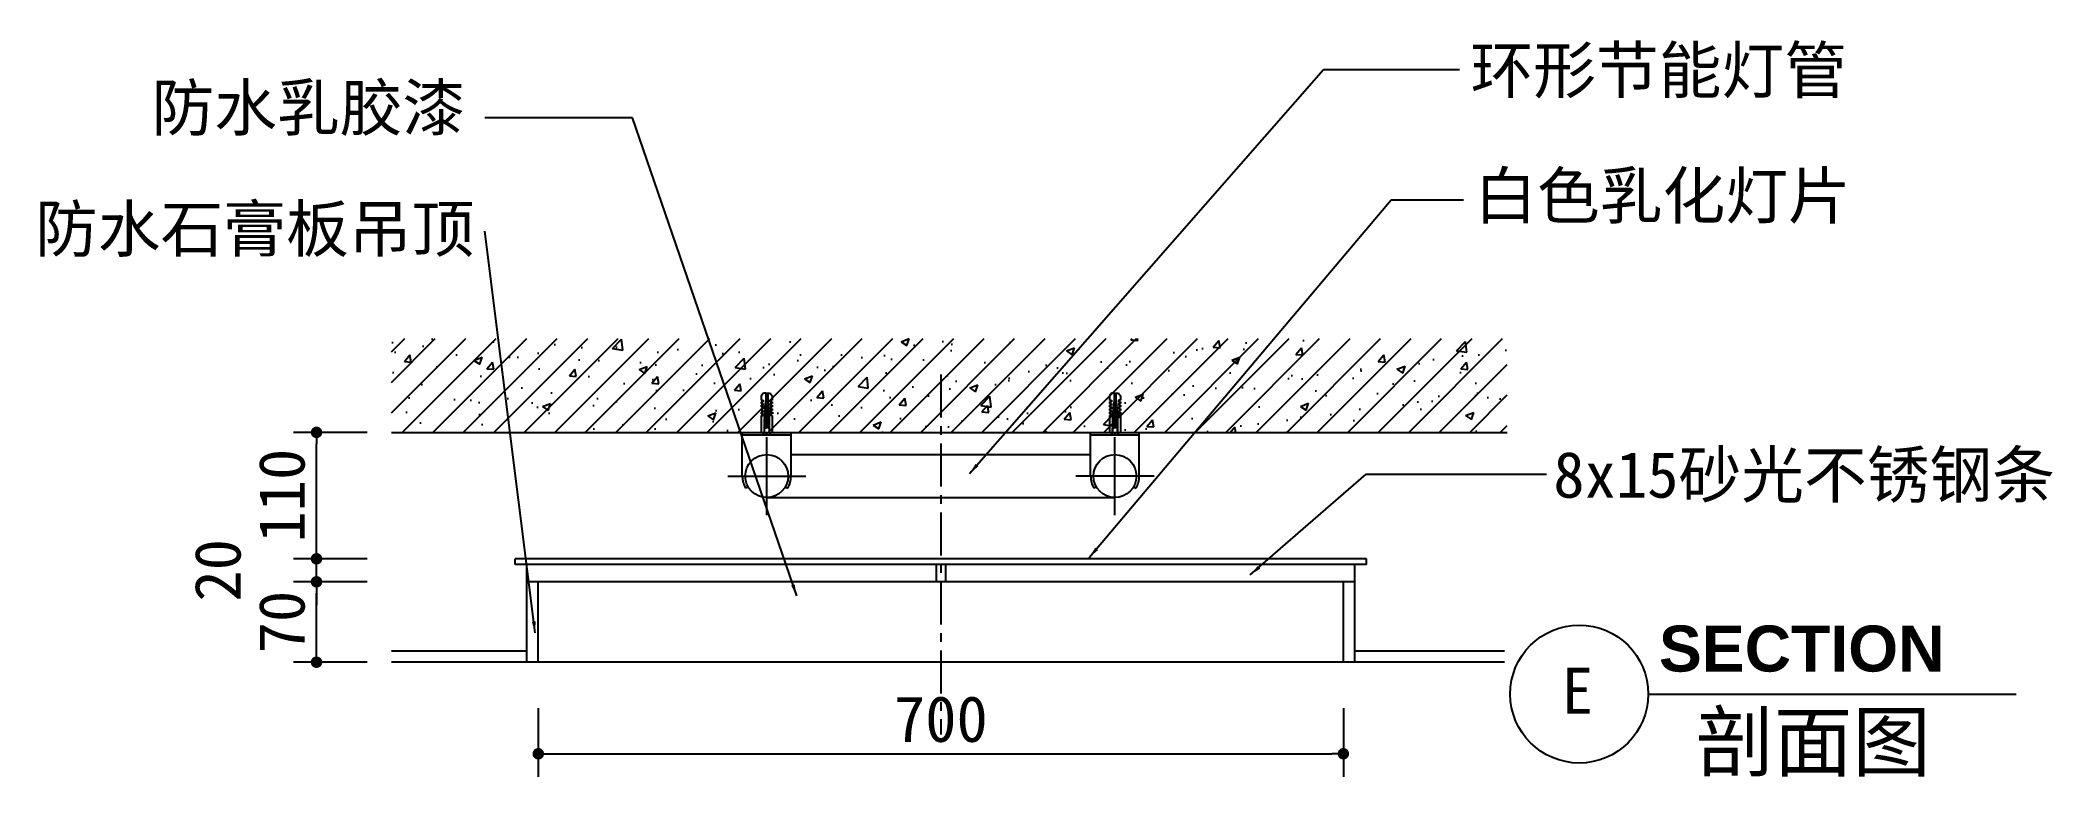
# Model space of a CAD drawing. Extents: x 607 to 4107, y 1024 to 2306.
import ezdxf

# ---------------------------------------------------------------- set-up
doc = ezdxf.new("R2010")
doc.units = 0
doc.header["$LTSCALE"] = 300
doc.header["$MEASUREMENT"] = 0
doc.header["$PDMODE"] = 3
doc.linetypes.add('CENTER', pattern=[2, 1.25, -0.25, 0.25, -0.25])
doc.layers.get('0').update_dxf_attribs({"linetype": 'CONTINUOUS'})
doc.layers.get('DEFPOINTS').update_dxf_attribs({"linetype": 'CONTINUOUS'})
for name, color, linetype in [('2', 2, 'CONTINUOUS'), ('3', 3, 'CONTINUOUS'), ('4', 4, 'CONTINUOUS'), ('7', 7, 'CONTINUOUS'), ('BH', 3, 'CONTINUOUS'), ('DIM', 3, 'CONTINUOUS'), ('TEXT', 3, 'CONTINUOUS')]:
    doc.layers.add(name, color=color, linetype=linetype)
doc.styles.add('HT', font='swisseb.ttf')
doc.styles.add('HZ', font='simfang.ttf')
doc.dimstyles.new('D25', dxfattribs={"dimscale": 40, "dimtxt": 2, "dimasz": 0.5, "dimexe": 1, "dimexo": 1, "dimgap": 0.5, "dimtad": 1, "dimdec": 0, "dimzin": 0, "dimtxsty": 'HZ', "dimblk": '_DIMX', "dimblk1": 'DOT', "dimblk2": 'DOT', "dimsah": 1, "dimcen": 0, "dimclrd": 3, "dimclre": 3, "dimclrt": 3, "dimazin": 3, "dimtfac": 0.5, "dimtdec": 0, "dimtix": 1, "dimtofl": 0, "dimtmove": 0, "dimatfit": 3, "dimtolj": 1, "dimtzin": 0})

# ---------------------------------------------------------------- blocks, each defined once
blk = doc.blocks.new('_DOT')
at = {"color": 0, "linetype": 'BYBLOCK'}
blk.add_line((-0.5, 0), (-1, 0), dxfattribs=at)
at = {"color": 0, "linetype": 'BYBLOCK', "const_width": 0.5}
blk.add_lwpolyline([(-0.25, 0, 1), (0.25, 0, 1)], format="xyb", close=True, dxfattribs=at)
blk = doc.blocks.new('*D2')
at = {"color": 3, "linetype": 'BYBLOCK'}
for p, q in [((1473.3, 1143.2), (1473.3, 1023.9)), ((2873.3, 1143.2), (2873.3, 1023.9)), ((1493.3, 1063.9), (2853.3, 1063.9))]:
    blk.add_line(p, q, dxfattribs=at)
at = {"layer": 'DEFPOINTS', "color": 0, "linetype": 'BYBLOCK'}
for p in [(1473.3, 1183.2), (2873.3, 1183.2), (2873.3, 1063.9)]:
    blk.add_point(p, dxfattribs=at)
at = {"color": 3, "linetype": 'BYBLOCK', "xscale": 20, "yscale": 20, "zscale": 20, "rotation": 180}
blk.add_blockref('_DOT', (1473.3, 1063.9), dxfattribs=at)
at = {"color": 3, "linetype": 'BYBLOCK', "xscale": 20, "yscale": 20, "zscale": 20}
blk.add_blockref('_DOT', (2873.3, 1063.9), dxfattribs=at)
at = {"color": 3, "linetype": 'BYBLOCK', "insert": (2173.3, 1123.9), "char_height": 80, "attachment_point": 5, "style": 'HZ'}
blk.add_mtext('\\A1;700', dxfattribs=at)
blk = doc.blocks.new('_DIMX')
blk.add_line((-150, 0), (150, 0))
at = {"const_width": 50}
blk.add_lwpolyline([(-70, -70), (70, 70)], dxfattribs=at)
blk = doc.blocks.new('*D3')
at = {"color": 3, "linetype": 'BYBLOCK'}
for p, q in [((1175.7, 1363.2), (1047.6, 1363.2)), ((1087.6, 1243.2), (1087.6, 1343.2)), ((1175.7, 1223.2), (1047.6, 1223.2))]:
    blk.add_line(p, q, dxfattribs=at)
at = {"layer": 'DEFPOINTS', "color": 0, "linetype": 'BYBLOCK'}
for p in [(1087.6, 1363.2), (1215.7, 1363.2), (1215.7, 1223.2)]:
    blk.add_point(p, dxfattribs=at)
at = {"color": 3, "linetype": 'BYBLOCK', "xscale": 20, "yscale": 20, "zscale": 20}
for p, rotation in [((1087.6, 1363.2), 90), ((1087.6, 1223.2), 270)]:
    blk.add_blockref('_DOT', p, dxfattribs=dict(at, rotation=rotation))
at = {"color": 3, "linetype": 'BYBLOCK', "insert": (1027.6, 1293.2), "char_height": 80, "attachment_point": 5, "rotation": 90, "style": 'HZ'}
blk.add_mtext('\\A1;70', dxfattribs=at)
blk = doc.blocks.new('*D4')
at = {"color": 3, "linetype": 'BYBLOCK'}
for p, q in [((1087.6, 1423.2), (1087.6, 1443.2)), ((1175.5, 1403.2), (1047.6, 1403.2)), ((1087.6, 1363.2), (1087.6, 1403.2)), ((1087.6, 1343.2), (1087.6, 1323.2))]:
    blk.add_line(p, q, dxfattribs=at)
at = {"layer": 'DEFPOINTS', "color": 0, "linetype": 'BYBLOCK'}
for p in [(1087.6, 1403.2), (1215.5, 1403.2), (1215.7, 1363.2)]:
    blk.add_point(p, dxfattribs=at)
at = {"color": 3, "linetype": 'BYBLOCK', "xscale": 20, "yscale": 20, "zscale": 20}
for p, rotation in [((1087.6, 1403.2), 270), ((1087.6, 1363.2), 90)]:
    blk.add_blockref('_DOT', p, dxfattribs=dict(at, rotation=rotation))
at = {"color": 3, "linetype": 'BYBLOCK', "insert": (916.2, 1383.2), "char_height": 80, "attachment_point": 5, "rotation": 90, "style": 'HZ'}
blk.add_mtext('\\A1;20', dxfattribs=at)
blk = doc.blocks.new('*D5')
at = {"color": 3, "linetype": 'BYBLOCK'}
for p, q in [((1175.8, 1623.2), (1047.6, 1623.2)), ((1087.6, 1423.2), (1087.6, 1603.2))]:
    blk.add_line(p, q, dxfattribs=at)
at = {"layer": 'DEFPOINTS', "color": 0, "linetype": 'BYBLOCK'}
for p in [(1087.6, 1623.2), (1215.8, 1623.2), (1152.1, 1403.2)]:
    blk.add_point(p, dxfattribs=at)
at = {"color": 3, "linetype": 'BYBLOCK', "xscale": 20, "yscale": 20, "zscale": 20}
for p, rotation in [((1087.6, 1623.2), 90), ((1087.6, 1403.2), 270)]:
    blk.add_blockref('_DOT', p, dxfattribs=dict(at, rotation=rotation))
at = {"color": 3, "linetype": 'BYBLOCK', "insert": (1027.6, 1513.2), "char_height": 80, "attachment_point": 5, "rotation": 90, "style": 'HZ'}
blk.add_mtext('\\A1;110', dxfattribs=at)
blk = doc.blocks.new('A$C0FC11475')
at = {"layer": '3'}
for p, q in [((3.6, 73.1), (0, 68.9)), ((7.8, 73.1), (3.6, 73.1)), ((7.8, 73.1), (7.8, 61.1)), ((7.8, 73.1), (11.1, 73.1)), ((11.1, 73.1), (11.1, 61.1)), ((11.1, 73.1), (15.3, 73.1)), ((15.3, 73.1), (18.9, 68.9)), ((0, 68.9), (0, 61.1)), ((0, 61.1), (3.2, 61.1)), ((0, 58.1), (3.2, 58.1)), ((0, 58.1), (0, 55.2)), ((0, 55.2), (3.2, 55.2)), ((0, 52.2), (3.2, 52.2)), ((0, 52.2), (0, 49.3)), ((0, 49.3), (3.2, 49.3)), ((0, 46.2), (3.2, 46.2)), ((0, 46.2), (0, 43.3)), ((0, 43.3), (3.2, 43.3)), ((0, 40.4), (3.2, 40.4)), ((0, 40.4), (0, 37.4)), ((0, 37.4), (3.2, 37.4)), ((3.2, 61.1), (3.2, 58.1)), ((3.2, 55.2), (3.2, 52.2)), ((3.2, 49.3), (3.2, 46.2)), ((3.2, 43.3), (3.2, 40.4)), ((3.2, 37.4), (3.2, 34.5)), ((5.3, 35.6), (5.1, 18.6)), ((7.8, 61.1), (5.3, 35.6)), ((11.9, 37.6), (5.8, 36.1)), ((11.5, 41.5), (6.2, 40.2)), ((11.1, 45.4), (6.6, 44.3)), ((13, 35.9), (6.6, 34.3)), ((10.7, 49.3), (7, 48.4)), ((12.7, 39.8), (7, 38.4)), ((12.3, 43.7), (7.2, 42.5)), ((10.4, 53.2), (7.4, 52.5)), ((11.9, 47.6), (7.9, 46.6)), ((11.1, 55.4), (8, 54.7)), ((11.5, 51.5), (8.3, 50.7)), ((11.1, 61.1), (13.6, 35.6)), ((13.6, 35.6), (13.8, 18.6)), ((18.9, 61.1), (15.6, 61.1)), ((15.6, 61.1), (15.6, 58.1)), ((18.9, 58.1), (15.6, 58.1)), ((18.9, 55.2), (15.6, 55.2)), ((15.6, 55.2), (15.6, 52.2)), ((18.9, 52.2), (15.6, 52.2)), ((18.9, 49.3), (15.6, 49.3)), ((15.6, 49.3), (15.6, 46.2)), ((18.9, 46.2), (15.6, 46.2)), ((18.9, 43.3), (15.6, 43.3)), ((15.6, 43.3), (15.6, 40.4)), ((18.9, 40.4), (15.6, 40.4)), ((18.9, 37.4), (15.6, 37.4)), ((15.6, 37.4), (15.6, 34.5)), ((18.9, 68.9), (18.9, 61.1)), ((18.9, 58.1), (18.9, 55.2)), ((18.9, 52.2), (18.9, 49.3)), ((18.9, 46.2), (18.9, 43.3)), ((18.9, 40.4), (18.9, 37.4)), ((0, 34.5), (3.2, 34.5)), ((0, 34.5), (0, 5)), ((5.1, 18.6), (5.1, 5)), ((12.2, 33.7), (5.4, 32)), ((12.4, 29.8), (5.4, 28)), ((12.4, 25.8), (5.4, 24)), ((12.4, 21.8), (5.4, 20)), ((12.4, 17.8), (5.4, 16)), ((12.4, 13.8), (5.4, 12)), ((13.4, 4), (5.4, 4)), ((13.4, 32), (6.4, 30.3)), ((13.4, 28), (6.4, 26.3)), ((13.4, 24), (6.4, 22.3)), ((13.4, 20), (6.4, 18.3)), ((13.4, 16), (6.4, 14.3)), ((13.8, 18.6), (13.8, 5)), ((18.9, 34.5), (15.6, 34.5)), ((18.9, 34.5), (18.9, 5))]:
    blk.add_line(p, q, dxfattribs=at)
blk.add_lwpolyline([(12.7, 39.8), (11.9, 37.6), (13, 35.9), (12.2, 33.7), (13.4, 32), (12.4, 29.8), (13.4, 28), (12.4, 25.8), (13.4, 24), (12.4, 21.8), (13.4, 20), (12.4, 17.8), (13.4, 16), (12.4, 13.8), (13.4, 12), (13.4, 4), (17.4, 0), (10.3, 0), (10.3, 2.5), (8.6, 2.5), (8.6, 0), (1.4, 0), (5.4, 4), (5.4, 12), (6.4, 14.3), (5.4, 16), (6.4, 18.3), (5.4, 20), (6.4, 22.3), (5.4, 24), (6.4, 26.3), (5.4, 28), (6.4, 30.3), (5.4, 32), (6.6, 34.3), (5.8, 36.1), (7, 38.4), (6.2, 40.2), (7.5, 42.5), (6.6, 44.3), (7.9, 46.6), (7, 48.4), (8.3, 50.7), (7.4, 52.5), (8, 54.7, 0.07912), (9.4, 60, 0.12301), (11.1, 55.4), (10.4, 53.2), (11.5, 51.5), (10.7, 49.3), (11.9, 47.6), (11.1, 45.4), (12.3, 43.7), (11.5, 41.5)], format="xyb", close=True, dxfattribs=at)

msp = doc.modelspace()

# ---------------------------------------------------------------- hatches: boundary and pattern name
at = {"layer": 'BH'}
h = msp.add_hatch(dxfattribs=at)
h.set_pattern_fill('ANSI31', color=256, scale=300, style=0)
h.set_pattern_definition([(45, (-17405.13, -9647.172), (-26.516504, 26.516504), [])])
h.paths.add_polyline_path([(3158.2, 1786.5), (1217.8, 1786.5), (1217.8, 1623.2), (3158.2, 1623.2)])
h = msp.add_hatch(dxfattribs=at)
h.set_pattern_fill('AR-CONC', color=256, scale=20, style=0)
h.set_pattern_definition([(50, (-17405.13, -9647.17), (143.45204, -12.5504), [15, -165]), (355, (-17405.13, -9647.17), (-27.7503, 150.4384), [12, -132]), (100.4514, (-17393.18, -9648.22), (115.7019, 137.8879), [12.748, -140.2284]), (46.1842, (-17405.13, -9607.17), (213.4482, -33.1038), [22.5, -247.5]), (96.6356, (-17387.34, -9609.93), (186.9325, 194.8236), [19.122, -210.3426]), (351.1842, (-17405.13, -9607.17), (186.9324, 194.8237), [18, -198]), (21, (-17385.13, -9617.17), (119.3814, -80.5238), [15, -165]), (326, (-17385.13, -9617.17), (48.6631, 145.03), [12, -132]), (71.4514, (-17375.18, -9623.88), (168.0445, 64.5061), [12.748, -140.2284]), (37.5, (-17405.13, -9647.17), (2.43197, 66.57877), [0, -130.4, 0, -134, 0, -132.5]), (7.5, (-17405.13, -9647.17), (52.6139, 78.88234), [0, -76.4, 0, -127.4, 0, -50.5]), (327.5, (-17449.73, -9647.17), (106.76449, -4.51097), [0, -50, 0, -156, 0, -207]), (317.5, (-17469.73, -9647.17), (116.63723, 20.021), [0, -65, 0, -103.6, 0, -147])])
h.paths.add_polyline_path([(3158.2, 1786.5), (1217.8, 1786.5), (1217.8, 1623.2), (3158.2, 1623.2)])

# ---------------------------------------------------------------- linework, layer by layer
at = {"layer": '2'}
msp.add_line((1217.8, 1623.2), (3158.2, 1623.2), dxfattribs=at)
at = {"layer": '3', "linetype": 'CENTER', "ltscale": 0.2}
msp.add_line((2173.3, 1723.9), (2173.3, 1097.6), dxfattribs=at)
at = {"layer": '3'}
for p, q in [((1870.5, 1479.3), (1870.5, 1615.1)), ((2476.1, 1479.3), (2476.1, 1615.1)), ((1802.6, 1547.2), (1938.3, 1547.2)), ((2544, 1547.2), (2408.2, 1547.2))]:
    msp.add_line(p, q, dxfattribs=at)
for centre in [(1870.5, 1547.2), (2476.1, 1547.2)]:
    msp.add_circle(centre, 37.3, dxfattribs=at)
at = {"layer": '4', "ltscale": 0.2}
for p, q in [((2165.3, 1393.2), (2165.3, 1363.2)), ((2181.3, 1393.2), (2181.3, 1363.2))]:
    msp.add_line(p, q, dxfattribs=at)
at = {"layer": '4'}
for p, q in [((2893.3, 1363.2), (1453.3, 1363.2)), ((1473.3, 1223.2), (1473.3, 1363.2)), ((2873.3, 1223.2), (2873.3, 1363.2)), ((1473.3, 1223.2), (1217.8, 1223.2)), ((3153.3, 1223.2), (2873.3, 1223.2))]:
    msp.add_line(p, q, dxfattribs=at)
at = {"layer": '7'}
for p, q in [((1828.1, 1547.2), (1828.1, 1623.2)), ((1912.8, 1618.2), (1828.1, 1618.2)), ((1912.8, 1547.2), (1912.8, 1623.2)), ((2433.8, 1547.2), (2433.8, 1623.2)), ((2518.4, 1618.2), (2433.8, 1618.2)), ((2518.4, 1547.2), (2518.4, 1623.2)), ((1912.8, 1584.5), (2433.8, 1584.5)), ((1838.1, 1528.5), (1833.8, 1526)), ((1870.5, 1509.8), (2476.1, 1509.8)), ((1902.8, 1528.5), (1907.1, 1526)), ((2443.8, 1528.5), (2439.5, 1526)), ((2508.4, 1528.5), (2512.8, 1526)), ((2913.3, 1403.2), (1433.3, 1403.2)), ((1433.3, 1393.2), (1433.3, 1403.2)), ((2913.3, 1393.2), (2913.3, 1403.2)), ((2913.3, 1393.2), (1433.3, 1393.2)), ((1453.3, 1223.2), (1453.3, 1393.2)), ((2893.3, 1223.2), (2893.3, 1393.2)), ((1217.8, 1243.2), (1453.3, 1243.2)), ((2893.3, 1243.2), (3153.3, 1243.2)), ((2873.3, 1223.2), (1473.3, 1223.2))]:
    msp.add_line(p, q, dxfattribs=at)
for centre, start, end in [((1870.5, 1547.2), 180, 210), ((1870.5, 1547.2), 330, 0), ((2476.1, 1547.2), 180, 210), ((2476.1, 1547.2), 330, 0)]:
    msp.add_arc(centre, 42.3, start, end, dxfattribs=at)
at = {"layer": 'BH'}
msp.add_line((2329.2, 1628.8), (2329.2, 1628.8), dxfattribs=at)
at = {"layer": 'TEXT', "color": 6}
msp.add_line((3403.5, 1167.8), (4043.5, 1167.8), dxfattribs=at)
msp.add_circle((3283.5, 1167.8), 120, dxfattribs=at)

# ---------------------------------------------------------------- block references
at = {"layer": '3'}
for p in [(1861.1, 1618.2), (2466.7, 1618.2)]:
    msp.add_blockref('A$C0FC11475', p, dxfattribs=at)

# ---------------------------------------------------------------- texts
at = {"layer": 'TEXT', "style": 'HZ'}
for s, p in [('环形节能灯管', (3094.4, 2213.6)), ('防水乳胶漆', (800.6, 2148.4)), ('白色乳化灯片', (3100.9, 1995.2)), ('防水石膏板吊顶', (598.2, 1937.5)), ('8x15砂光不锈钢条', (3238.4, 1509.6))]:
    msp.add_text(s, height=80, dxfattribs=at).set_placement(p)
at = {"layer": 'TEXT', "linetype": 'BYBLOCK'}
for s, height, style, p in [('SECTION', 80, 'HT', (3422.1, 1207)), ('E', 80, 'HZ', (3253.3, 1133.5)), ('剖面图', 100, 'HZ', (3485.6, 1034.8))]:
    msp.add_text(s, height=height, dxfattribs=dict(at, style=style)).set_placement(p)

# ---------------------------------------------------------------- dimensions: what is measured, and where the dimension line sits
at = {"layer": 'DIM'}
for base, p1, p2, text, override, picture, middle in [((1087.6, 1623.2), (1152.1, 1403.2), (1215.8, 1623.2), '110', {"dimscale": 40, "dimse1": 1}, '*D5', (1027.6, 1513.2)), ((1087.6, 1363.2), (1215.7, 1223.2), (1215.7, 1363.2), '70', {"dimscale": 40}, '*D3', (1027.6, 1293.2))]:
    dim = msp.add_linear_dim(base=base, p1=p1, p2=p2, angle=90, text=text, dimstyle='D25', override=override, dxfattribs=at)
    dim.commit()
    dim.dimension.update_dxf_attribs({"geometry": picture, "text_midpoint": middle})
dim = msp.add_linear_dim(base=(1087.6, 1403.2), p1=(1215.7, 1363.2), p2=(1215.5, 1403.2), angle=90, text='20', dimstyle='D25', override={"dimscale": 40, "dimse1": 1}, dxfattribs=at)
dim.commit()
dim.dimension.update_dxf_attribs({"geometry": '*D4', "text_midpoint": (916.2, 1383.2), "dimtype": 128})
dim = msp.add_linear_dim(base=(2873.3, 1063.9), p1=(1473.3, 1183.2), p2=(2873.3, 1183.2), text='700', dimstyle='D25', override={"dimscale": 40}, dxfattribs=at)
dim.commit()
dim.dimension.update_dxf_attribs({"geometry": '*D2', "text_midpoint": (2173.3, 1123.9)})

# ---------------------------------------------------------------- leaders
at = {"layer": 'TEXT', "color": 3}
for points in [[(2223.2, 1551.4), (2838.6, 2254.8), (3075.5, 2254.8)], [(1922.6, 1338.8), (1636.9, 2170.4), (1380.3, 2170.4)], [(2431.3, 1405.2), (2956.3, 2028), (3082.4, 2028)], [(2711.5, 1375.3), (2912.8, 1550.5), (3226.8, 1550.5)]]:
    msp.add_leader(points, dimstyle='D25', dxfattribs=at)
msp.add_leader([(1467.9, 1274.3), (1380.1, 1973.3)], dimstyle='D25', override={"dimscale": 40}, dxfattribs=at)

doc.saveas('drawing.dxf')
